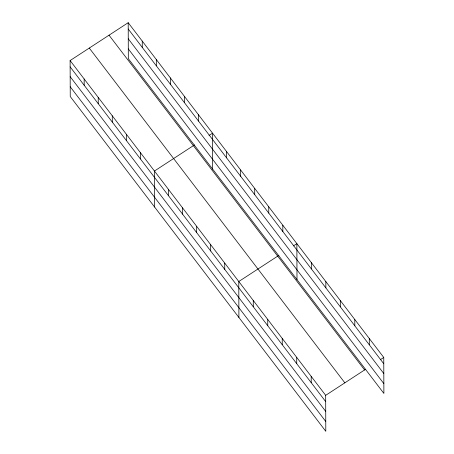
<?xml version="1.0" encoding="UTF-8"?>
<svg xmlns="http://www.w3.org/2000/svg" width="454" height="454" viewBox="0 0 454 454"><rect width="100%" height="100%" fill="white"/><g stroke="black" fill="none" stroke-linecap="round" stroke-linejoin="round"><path stroke-width="0.68" d="M70.109 60.564L325.677 395.332L325.802 431.3L70.239 96.532L70.109 60.564L128.198 22.7L383.761 357.468L383.891 393.436L128.323 58.668L128.198 22.7M194.528 144.911L154.445 171.039L154.576 207.007M209.05 135.445L212.534 133.175L212.659 169.143M278.864 255.386L238.787 281.514L238.912 317.477M293.386 245.92L296.871 243.645L296.995 279.613M325.677 395.332L365.754 369.204M380.276 359.738L383.761 357.468M128.221 28.999L383.783 363.767M128.255 38.789L383.817 373.557M128.289 48.879L383.857 383.647M109.028 35.196L364.596 369.965M89.279 48.067L344.847 382.836M70.132 66.863L325.7 401.631M70.166 76.658L325.734 411.42M70.205 86.742L325.768 421.511M369.284 338.497L369.301 344.796M354.801 319.525L354.818 325.83M340.318 300.559L340.341 306.859M325.836 281.588L325.859 287.887M311.353 262.616L311.376 268.916M311.194 376.36L311.217 382.665M296.712 357.394L296.734 363.694M282.814 225.235L282.836 231.534M282.229 338.423L282.252 344.722M268.757 206.82L268.779 213.125M267.747 319.451L267.769 325.751M254.705 188.41L254.722 194.709M253.264 300.48L253.287 306.785M240.648 170L240.671 176.3M226.591 151.585L226.614 157.884M224.73 263.099L224.753 269.398M210.673 244.689L210.696 250.988M198.477 114.76L198.5 121.059M196.616 226.274L196.639 232.573M184.42 96.35L184.443 102.649M182.559 207.864L182.582 214.163M170.369 77.935L170.386 84.24M168.502 189.449L168.525 195.753M156.312 59.525L156.335 65.824M142.255 41.11L142.278 47.415M140.394 152.623L140.417 158.928M126.337 134.214L126.36 140.513M112.28 115.804L112.303 122.103M98.223 97.389L98.246 103.688M84.166 78.979L84.189 85.278"/></g></svg>
